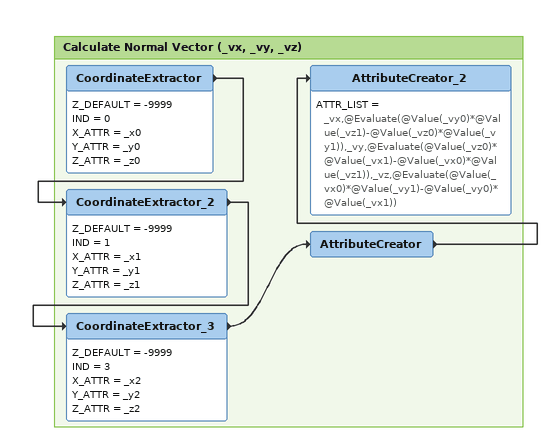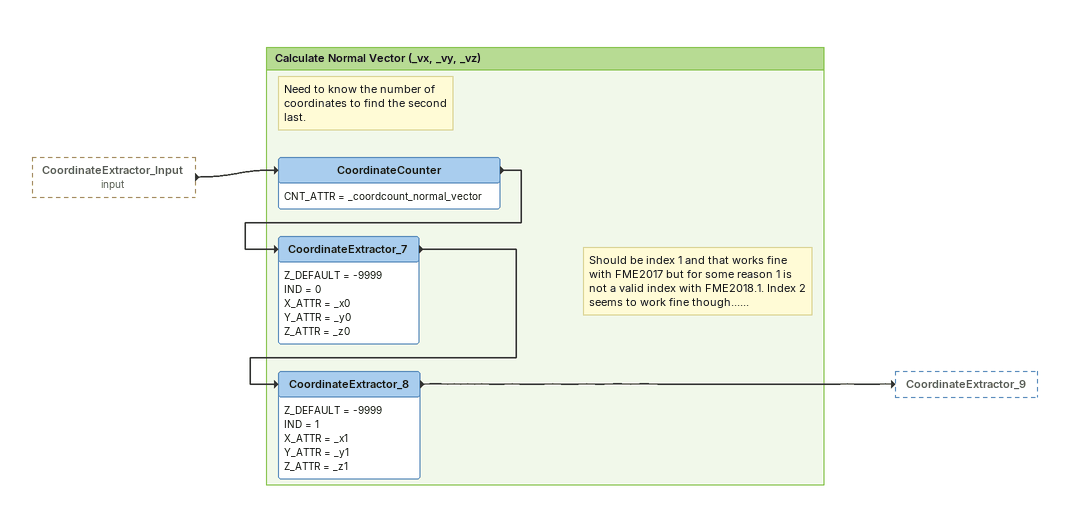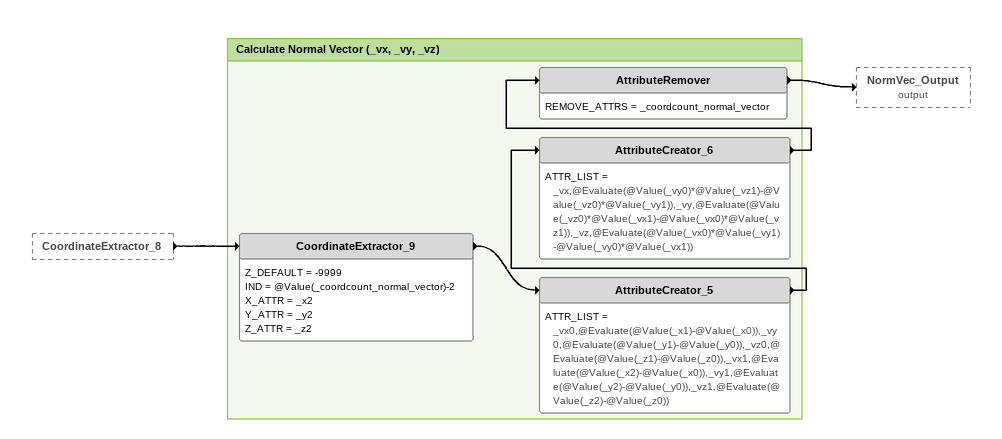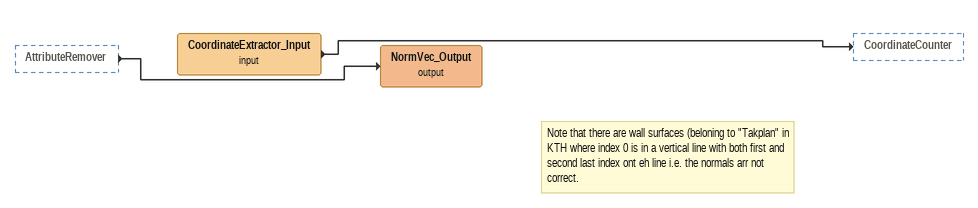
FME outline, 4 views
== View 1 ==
Bookmark: Calculate Normal Vector (_vx, _vy, _vz)
CoordinateExtractor
    Z_DEFAULT = -9999
    IND = 0
    X_ATTR = _x0
    Y_ATTR = _y0
    Z_ATTR = _z0
    -> CoordinateExtractor_2
CoordinateExtractor_2
    Z_DEFAULT = -9999
    IND = 1
    X_ATTR = _x1
    Y_ATTR = _y1
    Z_ATTR = _z1
    -> CoordinateExtractor_3
CoordinateExtractor_3
    Z_DEFAULT = -9999
    IND = 3
    X_ATTR = _x2
    Y_ATTR = _y2
    Z_ATTR = _z2
    -> AttributeCreator
AttributeCreator
    -> AttributeCreator_2
AttributeCreator_2
    ATTR_LIST = _vx,@Evaluate(@Value(_vy0)*@Value(_vz1)-@Value(_vz0)*@Value(_vy1)),_vy,@Evaluate(@Value(_vz0)*@Value(_vx1)-@Value(_vx0)*@Value(_vz1)),_vz,@Evaluate(@Value(_vx0)*@Value(_vy1)-@Value(_vy0)*@Value(_vx1))

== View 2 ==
CoordinateExtractor_Input (input) [outside]
    -> CoordinateCounter

Bookmark: Calculate Normal Vector (_vx, _vy, _vz)
Note: Need to know the number of / coordinates to find the second / last.
CoordinateCounter
    CNT_ATTR = _coordcount_normal_vector
    -> CoordinateExtractor_7
CoordinateExtractor_7
    Z_DEFAULT = -9999
    IND = 0
    X_ATTR = _x0
    Y_ATTR = _y0
    Z_ATTR = _z0
    -> CoordinateExtractor_8
Note: Should be index 1 and that works fine with FME2017 but for some reason 1 is not a valid index with FME2018.1. Index 2 seems to work fine though......
CoordinateExtractor_8
    Z_DEFAULT = -9999
    IND = 1
    X_ATTR = _x1
    Y_ATTR = _y1
    Z_ATTR = _z1
    -> CoordinateExtractor_9

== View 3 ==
CoordinateExtractor_8 [outside]
    -> CoordinateExtractor_9

Bookmark: Calculate Normal Vector (_vx, _vy, _vz)
CoordinateExtractor_9
    Z_DEFAULT = -9999
    IND = @Value(_coordcount_normal_vector)-2
    X_ATTR = _x2
    Y_ATTR = _y2
    Z_ATTR = _z2
    -> AttributeCreator_5
AttributeCreator_5
    ATTR_LIST = _vx0,@Evaluate(@Value(_x1)-@Value(_x0)),_vy0,@Evaluate(@Value(_y1)-@Value(_y0)),_vz0,@Evaluate(@Value(_z1)-@Value(_z0)),_vx1,@Evaluate(@Value(_x2)-@Value(_x0)),_vy1,@Evaluate(@Value(_y2)-@Value(_y0)),_vz1,@Evaluate(@Value(_z2)-@Value(_z0))
    -> AttributeCreator_6
AttributeCreator_6
    ATTR_LIST = _vx,@Evaluate(@Value(_vy0)*@Value(_vz1)-@Value(_vz0)*@Value(_vy1)),_vy,@Evaluate(@Value(_vz0)*@Value(_vx1)-@Value(_vx0)*@Value(_vz1)),_vz,@Evaluate(@Value(_vx0)*@Value(_vy1)-@Value(_vy0)*@Value(_vx1))
    -> AttributeRemover
AttributeRemover
    REMOVE_ATTRS = _coordcount_normal_vector
    -> NormVec_Output (output)

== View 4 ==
AttributeRemover [outside]
    -> NormVec_Output (output)
CoordinateExtractor_Input (input)
    -> CoordinateCounter
Note: Note that there are wall surfaces (beloning to "Takplan" in KTH where index 0 is in a vertical line with both first and second last index ont eh line i.e. the normals arr not correct.
NormVec_Output (output)
